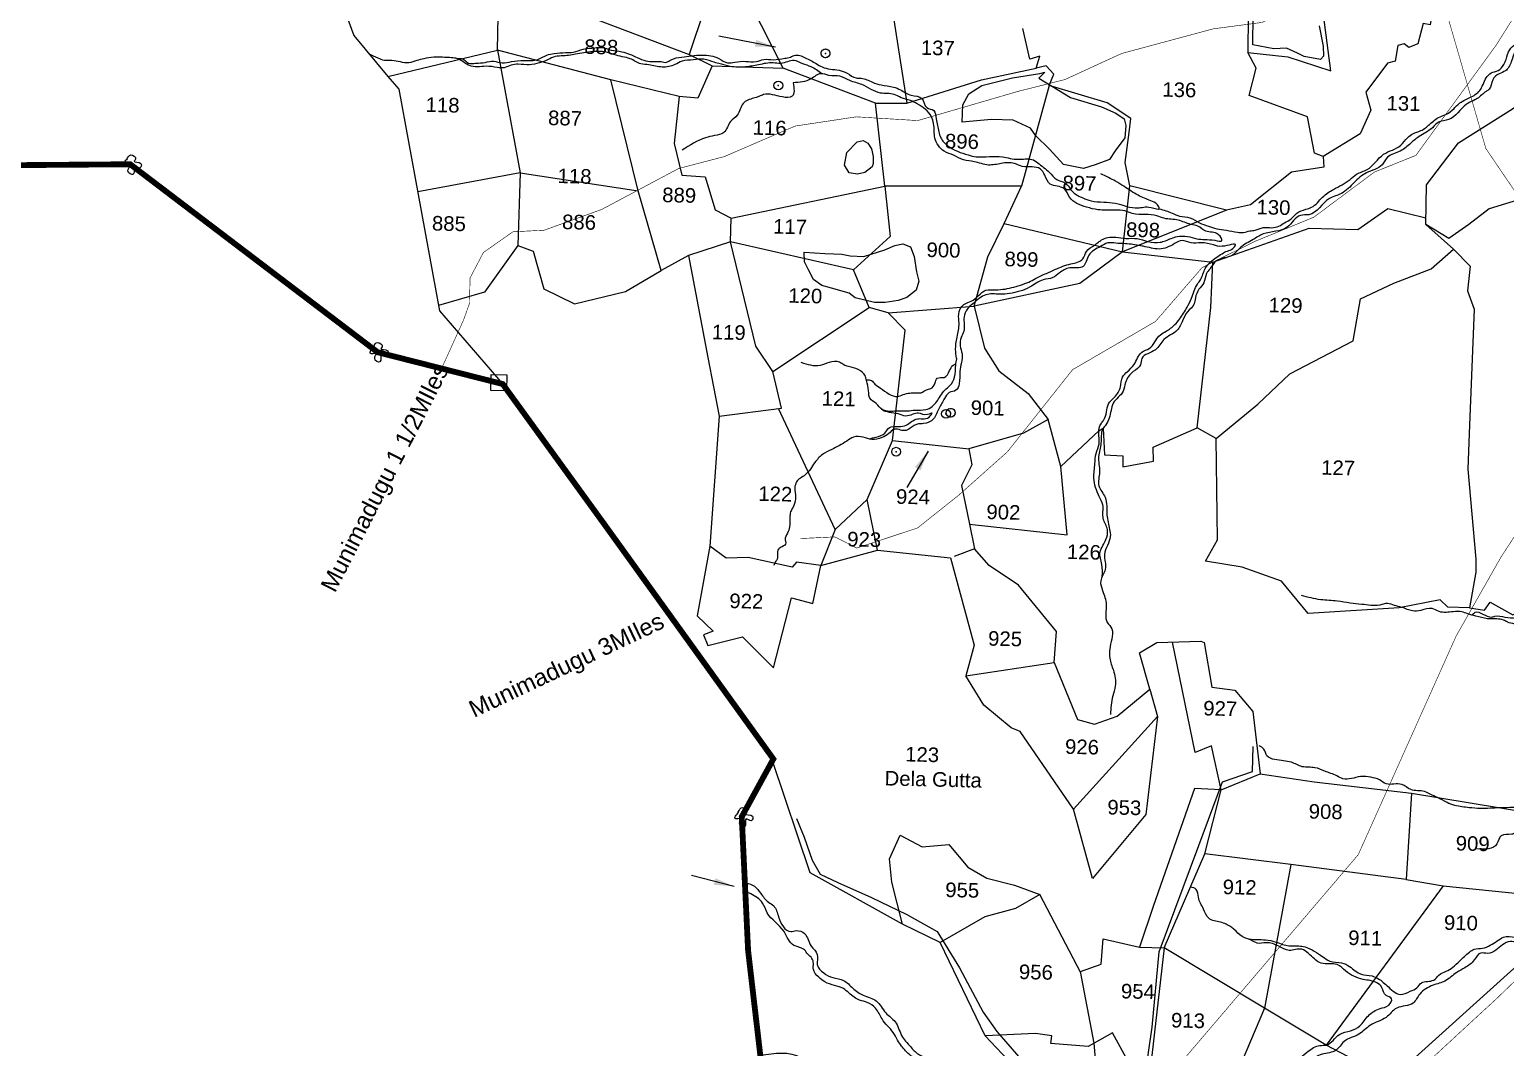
# Model space of a CAD drawing. Header units: feet. Extents: x 786471 to 797175, y 1568667 to 1582707.
# Drawn here: x 788536 to 791071, y 1570279 to 1572027 of the extents above; entities that cross this region are included whole.
import ezdxf
from ezdxf.enums import TextEntityAlignment as Align

# ---------------------------------------------------------------- set-up
doc = ezdxf.new("R2010")
doc.units = ezdxf.units.FT
doc.header["$LTSCALE"] = 15
doc.header["$MEASUREMENT"] = 0
doc.header["$PDMODE"] = 32
doc.header["$PDSIZE"] = 15
doc.linetypes.add('HIDDEN2', pattern=[0.1875, 0.125, -0.0625])
for name, color, linetype in [('HILL', 17, 'Continuous'), ('PLOT', 7, 'Continuous'), ('PLOT NO', 7, 'Continuous'), ('ROADS', 6, 'Continuous'), ('TANKS-STREAM', 4, 'Continuous'), ('text2', 7, 'Continuous'), ('VILLAGE STONES', 240, 'Continuous')]:
    doc.layers.add(name, color=color, linetype=linetype)
doc.layers.add('VILLAGE BOUNDRY', color=5, linetype='HIDDEN2', lineweight=100)
doc.styles.get("Standard").update_dxf_attribs({"font": 'arial.ttf'})
doc.linetypes.add('DOTS', pattern='A,1e-06,-3,["●",Standard,S=3,R=0,X=-1.25,Y=-1.25],-3', length=6.000001)
doc.dimstyles.get("Standard").update_dxf_attribs({"dimtxt": 0.18, "dimasz": 35, "dimexe": 0.18, "dimexo": 0.0625, "dimgap": 0.09, "dimtad": 0, "dimtih": 1, "dimtoh": 1, "dimdec": 4, "dimzin": 0, "dimdsep": 46, "dimtxsty": 'Standard', "dimcen": 0.09, "dimadec": 0, "dimazin": 0, "dimtfac": 1, "dimtdec": 4, "dimtofl": 0, "dimtmove": 0, "dimatfit": 3, "dimfxl": 1, "dimtolj": 1, "dimtzin": 0, "dimarcsym": 0})

msp = doc.modelspace()

# ---------------------------------------------------------------- linework, layer by layer
for p in [(789903, 1571986, 13), (789903, 1571986, 13), (789903, 1571986, 13), (789822, 1571930.7, 13.1), (790118, 1571369, 14), (790118, 1571369, 14), (790118, 1571369, 14), (790024.2, 1571302.1, 14.1)]:
    msp.add_point(p)
at = {"linetype": 'HIDDEN2'}
for p in [(789903, 1571986, 13), (790118, 1571369, 14)]:
    msp.add_point(p, dxfattribs=at)
at = {"layer": 'HILL', "lineweight": -2}
for points in [[(790751.1, 1572033.5), (790757.7, 1571998.3), (790758.5, 1571981), (790753, 1571975.7), (790725.4, 1571980.5), (790713.6, 1571986.2), (790695, 1571995.1), (790672.9, 1571993.7), (790637.1, 1572000.4), (790637.7, 1572052.3)], [(790139.2, 1571897.5), (790149.1, 1571916.7), (790171.8, 1571930.9), (790224.3, 1571943.8), (790271.2, 1571951.3), (790279.9, 1571953.7), (790269.7, 1571943.4), (790323.6, 1571910.2), (790376.8, 1571894.3), (790401.7, 1571883.1), (790416, 1571873.5), (790418.7, 1571862.2), (790416.9, 1571841.1), (790400.8, 1571818.7), (790390.8, 1571803.7), (790366.1, 1571794.4), (790346.4, 1571788.3), (790311.7, 1571795.4), (790287.8, 1571821.4), (790264.2, 1571844.2), (790254.9, 1571857.7), (790225.1, 1571871.3), (790188, 1571872.5), (790137.7, 1571867.9), (790139.2, 1571897.5)], [(789935.5, 1571793.8), (789939.6, 1571815.8), (789957.2, 1571833.9), (789967.5, 1571836.3), (789975.7, 1571831.7), (789982.1, 1571821.8), (789984.9, 1571809), (789985.1, 1571797.1), (789983.1, 1571790.9), (789970.6, 1571781.5), (789958.1, 1571778.7), (789943.6, 1571780.9), (789935.5, 1571793.8)], [(789866.3, 1571644.8), (789901.7, 1571642.4), (789917.6, 1571642), (789930.9, 1571641.3), (789945.6, 1571638.2), (789969, 1571637.3), (790004.7, 1571648.9), (790022.1, 1571656.2), (790035.8, 1571659), (790048.9, 1571653.7), (790055.1, 1571637.2), (790059.5, 1571611), (790063.1, 1571594.9), (790058.8, 1571579.4), (790042.9, 1571566.6), (790027.6, 1571561.5), (790005.3, 1571558.2), (789987, 1571558.2), (789954, 1571566.4), (789943.7, 1571574), (789913.1, 1571582.9), (789896.8, 1571587.7), (789882.3, 1571597.7), (789874.1, 1571614.3), (789867.2, 1571628.2), (789866.3, 1571644.8)], [(789853.3, 1570672.5), (789866.4, 1570640.5), (789880.2, 1570600.6), (789893.6, 1570577), (789924.3, 1570562.3), (789982, 1570536.8), (790042.6, 1570507.4), (790094.7, 1570478.3), (790133.1, 1570416.2), (790173.9, 1570339.9), (790197.2, 1570306.8), (790257.7, 1570237.1), (790284.7, 1570198.4), (790323.1, 1570129.8), (790447, 1570195.6), (790464.1, 1570314.2), (790476.3, 1570443.6), (790544.2, 1570625.8), (790585, 1570735.1), (790636.7, 1570752.9), (790637.7, 1570796.2)]]:
    msp.add_lwpolyline(points, dxfattribs=at)
at = {"layer": 'PLOT', "lineweight": -2}
for points in [[(788853.8, 1573573.1), (788937.8, 1573429.6), (788942.1, 1573240.8), (788939.2, 1573147.7), (788935.1, 1573099.3), (788810.9, 1572955.1), (788720.4, 1572881.8), (788574, 1572761.9), (788680.5, 1572433.4), (788762.1, 1572379.6), (789007.1, 1572329.3), (789006.6, 1572210.9), (789058, 1572112.1), (789092.9, 1572016.4), (789151.6, 1571946.2), (789170.1, 1571924.5), (789203.4, 1571743.9), (789239.8, 1571544.2), (789348.6, 1571418.3)], [(791058.2, 1572208), (791036.4, 1572168.9), (791024.2, 1572124.9), (790985.4, 1572124.1), (790939.2, 1572136.8), (790949.9, 1572088.9), (790941.6, 1572035.2), (790929.4, 1572037), (790920.3, 1572002.3), (790904.8, 1571995.9), (790896.7, 1572002.2), (790885.9, 1571999.7), (790881.3, 1571972.6), (790868, 1571969.2), (790831, 1571919.3), (790839.4, 1571888.7), (790821.3, 1571847.9), (790757.6, 1571809), (790742.7, 1571814.5), (790731.1, 1571877.2), (790630.7, 1571913.8), (790642.6, 1571960.5), (790628.5, 1571987.6)], [(789708.2, 1571964.7), (789683.8, 1571909), (789651.5, 1571912), (789534.1, 1571940.5), (789339.7, 1571991.3), (789341.8, 1572108), (789335.2, 1572159.9), (789316.4, 1572170.7)], [(789989.1, 1571900.4), (789830.4, 1571960.3), (789774.9, 1572069.8), (789764.3, 1572120)], [(789341.8, 1572108), (789668.8, 1571983.8)], [(790014.7, 1572080.8), (790042.7, 1571900.3), (790170.7, 1571940.8), (790265, 1571960.7), (790271.1, 1571981.1), (790254, 1571975.9), (790241.8, 1572028.8)], [(790629.2, 1572051.6), (790628.5, 1571987.6), (790697.2, 1571979.9), (790771.1, 1571955.8), (790753.5, 1572087.8)], [(789695, 1572062.5), (789668.8, 1571983.8), (789708.2, 1571964.7), (789830.4, 1571960.3)], [(789151.6, 1571946.2), (789339.7, 1571991.3), (789378.7, 1571780.6), (789581.4, 1571749.9), (789534.1, 1571940.5)], [(791210, 1572005), (791219.9, 1571934.3), (791304.6, 1571824.2), (791297.8, 1571638.5), (791190.9, 1571633.3), (791168.3, 1571738.1), (791098.9, 1571736.4), (791042.8, 1571718.8), (791008.1, 1571692.2), (790973.6, 1571667.9), (790934.2, 1571692.3), (790935.1, 1571760.2), (790990, 1571832.2), (791083.1, 1571891), (791110.5, 1571910.5), (791104.8, 1571972.9)], [(790757.6, 1571809), (790759.1, 1571790.7), (790703.5, 1571782.1), (790633.2, 1571726.2), (790591.6, 1571716.8), (790426, 1571758.6), (790417.5, 1571798.7), (790424.4, 1571850), (790427.6, 1571873.9), (790387, 1571901), (790287.3, 1571931), (790295.2, 1571950.5), (790282.1, 1571964.3), (790265, 1571960.7)], [(790287.3, 1571931), (790239.9, 1571757.9), (790004.7, 1571758.2), (789989.1, 1571900.4), (790042.7, 1571900.3)], [(789651.5, 1571912), (789643.1, 1571831.3), (789656.1, 1571776.6), (789696.2, 1571773.8), (789696.2, 1571773.8), (789713.5, 1571717.3), (789740.9, 1571703.3), (790004.7, 1571758.2), (790014.2, 1571671.4), (789951, 1571614.4), (789739.9, 1571662.3), (789740.9, 1571703.3)], [(789378.7, 1571780.6), (789202.7, 1571748.1)], [(789378.7, 1571780.7), (789374.8, 1571655.9), (789317.6, 1571576.2), (789238.2, 1571552.9)], [(789739.9, 1571662.3), (789667.9, 1571639), (789620.9, 1571613.4), (789581.4, 1571749.9)], [(790158.5, 1571552), (790181.6, 1571636.4), (790209.9, 1571693.7), (790239.9, 1571757.9)], [(790209.9, 1571693.7), (790413.4, 1571645.5), (790426, 1571758.6)], [(790591.6, 1571716.8), (790413.4, 1571645.5), (790340.1, 1571590.9), (790158.5, 1571552)], [(790573.8, 1571325), (790541.1, 1571342.8), (790564.7, 1571549.4), (790568.4, 1571627.6), (790733.6, 1571685.9), (790817.4, 1571683.5), (790868.8, 1571719.5), (790934.3, 1571703.6)], [(790934.2, 1571692.3), (790981.6, 1571650.1), (791010.2, 1571620.5), (791005.9, 1571578.4), (791017.1, 1571546.7), (791008.6, 1571333.6), (791006.2, 1571272.2), (791020.1, 1571117.8), (791020.2, 1571095.4), (791009.1, 1571034.1), (791035, 1571029.9), (791044.5, 1571043.7), (791083.8, 1571021.9), (791111.2, 1571035.9), (791182.4, 1571033.3), (791266.2, 1571082.1)], [(789667.9, 1571639), (789701.1, 1571463.7), (789720.2, 1571363), (789827.3, 1571377.1), (789812.6, 1571439.5), (789783.5, 1571483.1), (789739.9, 1571662.3)], [(789374.8, 1571655.9), (789401.2, 1571646.2), (789419.4, 1571581.8), (789471.7, 1571556), (789559.3, 1571577.1), (789620.9, 1571613.4)], [(790413.4, 1571645.5), (790568.4, 1571627.6)], [(791009.1, 1571034.1), (790972.1, 1571034.9), (790958.9, 1571047.8), (790888.3, 1571033.9), (790732.2, 1571024.5), (790686.2, 1571079.9), (790618.7, 1571103.6), (790555.6, 1571114), (790576.1, 1571150.6), (790573.8, 1571325), (790645.6, 1571383.9), (790700.4, 1571435.5), (790809.2, 1571492.4), (790822, 1571564.5), (790879.3, 1571591.6), (790943.4, 1571616.1), (790981.6, 1571650.1)], [(789812.6, 1571439.5), (789978.1, 1571549.8), (789951, 1571614.4)], [(790018.2, 1571321.3), (790030.5, 1571429.8), (790039.8, 1571510.7), (790010.6, 1571540.5), (789978.1, 1571549.8)], [(790010.6, 1571540.5), (790158.5, 1571552), (790176.2, 1571480), (790200.8, 1571440.9), (790251.3, 1571402.1), (790285.6, 1571357.2)], [(789720.2, 1571363), (789704.4, 1571140), (789682.8, 1571020.2), (789710.2, 1570994.2), (789693.6, 1570987.5), (789700.8, 1570969.2), (789760.6, 1570984.2), (789813.7, 1570930.8), (789844.7, 1571051.4), (789881.5, 1571041.2), (789895.2, 1571106.7), (789853, 1571112.7), (789845.7, 1571104.1), (789770.2, 1571120.2), (789732.2, 1571119.4), (789704.4, 1571140)], [(789919.4, 1571168.4), (789822.1, 1571376.4)], [(790150.1, 1571177.9), (790318.3, 1571159.4), (790307.4, 1571276.9), (790285.6, 1571357.2), (790243.2, 1571334.1), (790149.2, 1571307.1)], [(790307.4, 1571276.9), (790372.5, 1571338.2), (790380.2, 1571342.4), (790382.2, 1571296.9), (790414, 1571294.9), (790413.6, 1571276.1), (790466.2, 1571285.7), (790465.6, 1571310), (790541.1, 1571342.8)], [(789974.5, 1571219.8), (790018.2, 1571321.3), (790149.2, 1571307.1), (790154.6, 1571279.6), (790136.7, 1571244.3), (790150.1, 1571177.9), (790158.9, 1571135.2)], [(789992.6, 1571133), (789974.5, 1571219.8), (789919.4, 1571168.4), (789895.2, 1571106.7)], [(789895.2, 1571106.7), (789992.6, 1571133), (790117.7, 1571120.1), (790158.6, 1570969.7), (790144.2, 1570917.1), (790295.5, 1570940.4), (790300, 1570993.5), (790234.3, 1571073), (790184, 1571106.6), (790158.9, 1571135.2), (790123.9, 1571122.3)], [(790295.5, 1570940.4), (790335.9, 1570842.2), (790365, 1570834.3), (790403.7, 1570847.8), (790459.9, 1570894.3), (790442.3, 1570957), (790472.1, 1570974.5), (790547.7, 1570976.9), (790553.6, 1570974.5), (790566.8, 1570897.8), (790606.2, 1570892.7), (790637.2, 1570856.3), (790649.8, 1570748.9), (790742.2, 1570735.3), (790909.4, 1570715.7), (791163.3, 1570674)], [(790582.4, 1570721.8), (790566.2, 1570797), (790537.8, 1570785.5), (790499, 1570975.3)], [(790459.9, 1570894.3), (790473.2, 1570847.3), (790329.2, 1570688.2), (790237.2, 1570821.7), (790221.8, 1570827.9), (790175.2, 1570866.7), (790144.2, 1570917.1)], [(790473.2, 1570847.3), (790453.5, 1570679.2), (790361.4, 1570569.3), (790329.2, 1570688.2)], [(790035.1, 1570491), (789876.7, 1570578.9), (789812, 1570771.6)], [(790900.4, 1570567.8), (790702, 1570593.1), (790554.3, 1570611.9), (790582.4, 1570721.8), (790649.8, 1570748.9)], [(790582.4, 1570721.8), (790536.9, 1570723.9), (790466.2, 1570522.9), (790442.3, 1570451.3), (790484.8, 1570450.1), (790554.3, 1570611.9)], [(790909.4, 1570715.7), (790900.4, 1570567.8), (790963.9, 1570557), (791160.1, 1570536.9)], [(790341.7, 1570407.1), (790271, 1570541.9), (790229.4, 1570517.8), (790176.5, 1570503.5), (790099.9, 1570459.7), (790035.1, 1570491), (790017.2, 1570563.2), (790013.1, 1570603), (790031, 1570643.7), (790069, 1570623.6), (790114.8, 1570627.6), (790147.3, 1570588.8), (790180.2, 1570569.8), (790227.5, 1570557.7), (790271, 1570541.9)], [(790702, 1570593.1), (790656.9, 1570346.8), (790484.8, 1570450.1), (790455.3, 1570195.7), (790396.2, 1570304.5), (790364.5, 1570286.7), (790341.2, 1570409.9), (790376.5, 1570422.4), (790379.7, 1570465.9), (790442.3, 1570451.3)], [(790963.9, 1570557), (790763, 1570283.4), (790656.9, 1570346.8)], [(791220.6, 1570536.7), (790874.8, 1570224.9), (790763, 1570283.4)], [(790177.5, 1570299.3), (790099.9, 1570459.7)], [(790656.9, 1570346.8), (790559.4, 1570116), (790453.5, 1570197.1)], [(790665.6, 1570039.1), (790583.9, 1569961.8), (790412, 1569807.9), (790442.2, 1569892.2), (790448.4, 1570057.9), (790453.5, 1570197.1), (790393.8, 1570162), (790357.9, 1570228.5), (790356.5, 1570258.8), (790366.7, 1570259.7), (790364.5, 1570286.7), (790354.3, 1570281), (790289.8, 1570286.3), (790291.5, 1570299), (790263.6, 1570303.2), (790177.5, 1570299.3), (790225.8, 1570247.5), (790259.5, 1570211.5), (790315.1, 1570118.7), (790394.2, 1570161.4)]]:
    msp.add_lwpolyline(points, dxfattribs=at)
at = {"layer": 'ROADS', "linetype": 'DOTS', "lineweight": -3, "ltscale": 0.25, "const_width": 1}
for points in [[(790165.9, 1569870.5), (790317.5, 1570048.3), (790430, 1570155.3), (790610.9, 1570367.4), (790818.1, 1570610.3), (790986.2, 1570985.6), (791063.3, 1571121.3), (791182.3, 1571303.5), (791205.4, 1571334.8), (791339.9, 1571408.5), (791495.3, 1571458), (791664.6, 1571537.8), (791718.1, 1571614.3), (791922.1, 1571700), (792185.6, 1571947.4), (792251.3, 1572002.6), (792287.3, 1572016.1), (792316, 1572065.5), (792404.2, 1572088.3), (792495.8, 1572170.3), (792565.8, 1572217.4), (792662.5, 1572256.3)], [(790868.6, 1572175.5), (790814.8, 1572148.7), (790711.8, 1572070.1), (790653.3, 1572039.2), (790569.1, 1572028.1), (790411.8, 1571985.8), (790314.4, 1571941.1), (790232.6, 1571920.4), (790061.6, 1571870.6), (789955.9, 1571877), (789851, 1571861.2), (789729, 1571808.7), (789650.8, 1571788.3), (789518.9, 1571718.1), (789420, 1571682.4), (789366.1, 1571679.6), (789315.5, 1571644.1), (789292.6, 1571600.4), (789291.5, 1571556.4), (789281.3, 1571528), (789243.1, 1571443.7)], [(789859.4, 1571153), (789919.1, 1571155.8), (789956.7, 1571136.7), (790061.2, 1571171.2), (790131.8, 1571227.4), (790215.5, 1571301.9), (790327.4, 1571442.9), (790469.8, 1571525.7), (790549.9, 1571618.2), (790640.3, 1571663.1), (790741.7, 1571704.7), (790845.6, 1571782.1), (790917.1, 1571810.9), (791054.8, 1571999.9), (791165.1, 1572174.8)], [(791098.5, 1571732.4), (791037.2, 1571822.6), (791005.5, 1571932.2), (790994.8, 1571969.5), (790945.8, 1572138.7)], [(789931.2, 1569779.6), (790061.6, 1569829.9), (790200.3, 1569883.9), (790238.9, 1569893.6), (790368.1, 1569984.3), (790587.3, 1570073.1), (790754.8, 1570139.9), (790863, 1570185.4), (791057.5, 1570364.8), (791315.9, 1570614.7), (791503.2, 1570842.8), (791684.3, 1571072.7), (791789.5, 1571117.7), (791851.1, 1571148.3), (792005.8, 1571298.5), (792133.2, 1571411.3)]]:
    msp.add_lwpolyline(points, dxfattribs=at)
at = {"layer": 'TANKS-STREAM', "lineweight": -2}
for points in [[(790476.1, 1571719.2), (790498.4, 1571711.8), (790511.3, 1571706.6), (790529, 1571703.6), (790545.3, 1571695.3), (790560.6, 1571689.4), (790574.9, 1571685), (790591.5, 1571682.2), (790610.7, 1571679), (790621, 1571678.5), (790631.8, 1571681.2), (790641, 1571682.5), (790654.5, 1571686.8), (790669.3, 1571686.7), (790681.7, 1571689.3), (790691.6, 1571695.2), (790702.1, 1571701.4), (790712.4, 1571711.4), (790728.3, 1571718.3), (790737.8, 1571721.7), (790756.9, 1571739.1), (790775.6, 1571752.5), (790803.9, 1571769.5), (790814.9, 1571778.5), (790833.3, 1571786.5), (790861.6, 1571812.7), (790891, 1571828.1), (790902.5, 1571841.2), (790912, 1571848.1), (790925.6, 1571853.3), (790940.7, 1571864.1), (790958.5, 1571877.2), (790969.4, 1571881.6), (790982.5, 1571891.4), (790996.5, 1571903.5), (791009.8, 1571910.1), (791026.7, 1571922.2), (791037.7, 1571943.8), (791046.4, 1571952.5), (791058.1, 1571956.4), (791067.9, 1571966.8), (791071.9, 1571975.7), (791078.2, 1571992.3), (791088.4, 1572002.6), (791103, 1572018.9), (791109.8, 1572029), (791119.4, 1572042.7), (791134, 1572054), (791138.7, 1572065), (791149, 1572073.5), (791159.1, 1572082.2), (791167.3, 1572094.8), (791176.9, 1572106.9), (791185.7, 1572118.9), (791195.8, 1572123.2), (791204.7, 1572129.6), (791211, 1572140.5), (791217.9, 1572145.5), (791230.7, 1572155.2), (791247.2, 1572171.8), (791255.4, 1572181.5), (791267.3, 1572187.9), (791280.3, 1572191.9), (791295.7, 1572194.5), (791318.2, 1572199.2), (791334.2, 1572202.5), (791348.7, 1572205.8), (791381.1, 1572216.9), (791408.4, 1572228.3), (791422.5, 1572236.5), (791437, 1572246.2), (791450.8, 1572252.6), (791464.6, 1572254.5), (791471.9, 1572258.7), (791488, 1572262.2), (791502.4, 1572265.1), (791510.5, 1572268.5), (791517.9, 1572278.4), (791530.5, 1572298.9), (791543.6, 1572319.8), (791556.7, 1572328.3), (791566.6, 1572332.8), (791582, 1572333.8), (791602, 1572332.1), (791614.6, 1572331.4), (791631.2, 1572330.7), (791642.5, 1572332.8), (791656.4, 1572341.8), (791680.1, 1572351.4), (791686.9, 1572360.1), (791702.6, 1572366), (791720.6, 1572373.1), (791741.6, 1572375.4), (791754.8, 1572379.2), (791767.3, 1572383.8), (791787.3, 1572381), (791833.2, 1572377), (791854.7, 1572378.6), (791868.1, 1572377.2), (791885.7, 1572377.4), (791898.3, 1572384.1), (791914.6, 1572385.1), (791923.2, 1572387.7), (791928.5, 1572393), (791931.7, 1572405.6), (791934.5, 1572426.1), (791937.2, 1572442.6), (791940, 1572461.3), (791948.5, 1572483), (791947.7, 1572495.4), (791953.5, 1572510.5), (791955.7, 1572516), (791960.1, 1572536.8), (791961.4, 1572556.9), (791959.5, 1572564.7), (791963.1, 1572576.9), (791967.1, 1572600.1), (791981.3, 1572624.6), (791989.7, 1572641.4), (791998.1, 1572656.5), (792004.9, 1572660.7), (792010.5, 1572668.8), (792017.3, 1572682.3), (792024.9, 1572698.3), (792041.7, 1572720.4), (792046.4, 1572733.4), (792051.5, 1572742), (792069.5, 1572747), (792082.1, 1572755.7), (792092, 1572762.4), (792106.6, 1572767.2), (792115.7, 1572770.4), (792141.4, 1572784.9), (792153.5, 1572793.5), (792162.1, 1572804.7), (792167.9, 1572812.8), (792177.1, 1572820.2), (792178.7, 1572839.6), (792186.4, 1572851.5), (792191.3, 1572868), (792188.4, 1572880.5), (792181.6, 1572892.8), (792175.8, 1572900.9), (792179, 1572932.9), (792185.8, 1572945.9), (792185, 1572965.5), (792190.1, 1572981), (792197.2, 1573001.4), (792202.8, 1573027.6), (792204.6, 1573050), (792201.1, 1573064.9), (792199.7, 1573058.8), (792193.4, 1573042.5), (792189, 1573032.9), (792182.9, 1573019.6), (792179, 1573007.6), (792172.6, 1572998), (792162.3, 1572992.5), (792150.9, 1572982.3), (792135.9, 1572977.1), (792113.6, 1572967.6)], [(791559.8, 1572187.5), (791548.7, 1572192), (791538.1, 1572198.8), (791516.8, 1572227.3), (791511.9, 1572236.6), (791508.9, 1572259.8), (791493, 1572254.8), (791479.8, 1572252.4), (791472.1, 1572246.9), (791453.1, 1572243.3), (791441.6, 1572239.8), (791423.4, 1572227.9), (791409, 1572224.9), (791392.3, 1572211.6), (791372, 1572207.4), (791355.3, 1572200.3), (791339.1, 1572194.7), (791323.9, 1572191.3), (791310.2, 1572190.2), (791296.2, 1572189.4), (791283, 1572179.3), (791269.7, 1572179.2), (791256.2, 1572171.5), (791245, 1572156.5), (791229.6, 1572146), (791217.3, 1572136.9), (791210.1, 1572121.8), (791188.6, 1572110.5), (791178.8, 1572097.4), (791167.2, 1572084.2), (791152, 1572071.6), (791141.6, 1572055.4), (791135.6, 1572045), (791117.6, 1572028.5), (791112.6, 1572014.3), (791099.8, 1572001.5), (791089.9, 1571993.1), (791080.9, 1571971.3), (791070.7, 1571956), (791060, 1571951), (791049.1, 1571940.4), (791042.7, 1571924.4), (791037.7, 1571920.8), (791022.5, 1571908.5), (791004.1, 1571898.7), (790973.2, 1571872.2), (790956.3, 1571868), (790945.4, 1571858.3), (790922.4, 1571843.1), (790907.9, 1571831.5), (790890.2, 1571818.3), (790868.5, 1571807.8), (790858.9, 1571794.8), (790832.1, 1571780.9), (790811, 1571764.3), (790789.2, 1571745.5), (790768.4, 1571736.6), (790733.1, 1571709), (790718.9, 1571707.7), (790696.1, 1571687.6), (790654.9, 1571675.9), (790637.6, 1571666.3), (790615.7, 1571652.4), (790602, 1571639.5), (790574.2, 1571629.6), (790562.9, 1571615.5), (790557.7, 1571608.2), (790552.6, 1571591.9), (790544.4, 1571581), (790538.4, 1571566), (790536.3, 1571555.9), (790524.8, 1571542.2), (790516.3, 1571527), (790507.1, 1571510.7), (790484.2, 1571494.7), (790469.6, 1571476.9), (790446.5, 1571462.2), (790443.9, 1571451.2), (790431.6, 1571439.5), (790418.4, 1571420.9), (790414.3, 1571406), (790397.1, 1571385.2), (790393.5, 1571372.9), (790384.5, 1571348.1), (790379.4, 1571341.1), (790376.1, 1571316.8), (790372.1, 1571294), (790373.6, 1571267.4), (790372.7, 1571243.4), (790383.3, 1571223.8), (790386.4, 1571193.4), (790391.1, 1571168.7), (790392.2, 1571156.6), (790382.3, 1571125.7), (790383.6, 1571100), (790375.7, 1571080.1), (790378.9, 1571063.5), (790385.2, 1571039.6), (790387, 1571009), (790395, 1570997.9), (790394.6, 1570980.3), (790391.3, 1570947.5), (790397.4, 1570926.9), (790400.6, 1570899.4), (790396.4, 1570882.9), (790392.3, 1570850.7)], [(789270.8, 1571976.8), (789279.3, 1571976.8), (789289.7, 1571969.4), (789302.2, 1571968.9), (789318.4, 1571970.5), (789333.2, 1571972.6), (789347.8, 1571969.6), (789363.5, 1571971.9), (789385.2, 1571973.6), (789410, 1571975.9), (789424.4, 1571982.9), (789437, 1571985.8), (789456.7, 1571987.3), (789469.7, 1571988.1), (789487, 1571993.3), (789507, 1571995.5), (789518.8, 1571996.1), (789535, 1571991.7), (789553, 1571988.8), (789579.8, 1571978.8), (789594.6, 1571973.3), (789608.2, 1571972.1), (789620.9, 1571971.8), (789629.8, 1571970.6), (789637.8, 1571974.9), (789656, 1571979.4), (789672.7, 1571981.9), (789691.6, 1571983), (789720, 1571977.2), (789735, 1571969.9), (789747.1, 1571971), (789766.2, 1571972.2), (789783.8, 1571971.8), (789797.4, 1571975.7), (789813.1, 1571975), (789833.1, 1571977.6), (789842.7, 1571979.6), (789849.5, 1571982.6), (789868.2, 1571978.5), (789886.8, 1571968.5), (789897.3, 1571962.6), (789926.3, 1571956.9), (789940.5, 1571951.8), (789955.5, 1571943.8), (789964.3, 1571943.3), (789983.6, 1571936.6), (789998.7, 1571931.7), (790019.6, 1571928.2), (790031.9, 1571923.3), (790050.2, 1571914.2), (790068.7, 1571908.5), (790076.9, 1571892.8), (790088.9, 1571888), (790093.3, 1571873.5), (790095.6, 1571862.3), (790101, 1571841.1), (790112.9, 1571827.5), (790148, 1571811.5), (790162, 1571808.4), (790184.8, 1571808.9), (790206.8, 1571808.2), (790234.2, 1571804.1), (790257.3, 1571803.9), (790277.4, 1571790.2), (790287.7, 1571781.7), (790300.2, 1571769.3), (790313.9, 1571763.6), (790328.2, 1571747.8), (790345.2, 1571737.9), (790359.1, 1571733), (790380.8, 1571730.6), (790400.6, 1571728.7), (790439.2, 1571720.5), (790462.1, 1571721.6), (790476.2, 1571719.6), (790473, 1571726.1), (790461.9, 1571732.7), (790439.8, 1571742.5), (790415.3, 1571757.7), (790401.4, 1571766.3), (790376.1, 1571779.1)], [(789896.6, 1571951.1), (789878.4, 1571962.8), (789864.1, 1571968.3), (789849, 1571973.7), (789826.1, 1571968.8), (789813.2, 1571969.6), (789788.1, 1571966.4), (789765.4, 1571962.7), (789739.1, 1571963.6), (789722.4, 1571968), (789712, 1571970.7), (789694.3, 1571976), (789676.3, 1571974.7), (789656.7, 1571972.5), (789644.5, 1571966.7), (789622.7, 1571962.4), (789599.8, 1571966.3), (789586, 1571967.9), (789567.7, 1571976.8), (789554.1, 1571980.1), (789539.7, 1571984.2), (789524.6, 1571988.4), (789507.2, 1571989), (789476.9, 1571985.1), (789452.6, 1571981.6), (789438.7, 1571980.6), (789426.7, 1571975.3), (789411.6, 1571969.7), (789394.6, 1571966.3), (789375.4, 1571967.4), (789363.1, 1571965.7), (789351.3, 1571961.3), (789339.3, 1571961.8), (789320.3, 1571963.8), (789304.7, 1571962.9), (789291.4, 1571964.9), (789273.9, 1571975.6), (789265.8, 1571978), (789254.6, 1571978.8), (789230.1, 1571979.3), (789213.3, 1571976.8), (789200.9, 1571973.6), (789187.2, 1571969.9), (789158.4, 1571973.7), (789145.9, 1571974), (789134.6, 1571977.6), (789119.4, 1571984.7)], [(790128.5, 1571461.3), (790127.1, 1571469.3), (790127, 1571487.2), (790131.3, 1571510.7), (790132.4, 1571523.1), (790131.9, 1571538.1), (790140.4, 1571554.8), (790150.1, 1571559.2), (790162.5, 1571566.7), (790174.8, 1571577.9), (790190.7, 1571580.1), (790207.7, 1571580.9), (790237.9, 1571588.2), (790252.2, 1571593.4), (790263.6, 1571599.2), (790272.7, 1571604.1), (790282.6, 1571608.2), (790300.1, 1571616.2), (790310.9, 1571620.5), (790324.3, 1571624.5), (790345.3, 1571633.5), (790351.3, 1571645.8), (790365.2, 1571656.9), (790371.7, 1571661.7), (790377.3, 1571665.6), (790387.9, 1571670), (790401.7, 1571670.3), (790419, 1571668.4), (790438.4, 1571668), (790457.1, 1571663), (790477.9, 1571661.6), (790487.2, 1571664.4), (790506.9, 1571671.4), (790524.5, 1571671.6), (790541, 1571667.7), (790571.6, 1571665), (790584, 1571664.7), (790578.1, 1571674.7), (790556.2, 1571680.7), (790542.7, 1571689.5), (790530.6, 1571692.4), (790508.8, 1571699.6), (790484.8, 1571702.8), (790472.2, 1571707.2), (790452.2, 1571709.3), (790430, 1571711.2), (790417.2, 1571715.6), (790400.6, 1571716.8), (790370.9, 1571717.5), (790351.4, 1571722), (790322.1, 1571739.2), (790312.9, 1571753.8), (790289, 1571761.6), (790279.5, 1571776.6), (790271.9, 1571787.7), (790257.8, 1571791), (790241.1, 1571791.9), (790227.5, 1571796.9), (790205, 1571797), (790182.9, 1571794.3), (790158.6, 1571800), (790139.9, 1571803), (790123.1, 1571811.1), (790107.1, 1571817.8), (790091, 1571840.6), (790088.8, 1571865.3), (790085, 1571877.3), (790060.7, 1571899.3), (790049.1, 1571904.9), (790033, 1571909.9), (790020.8, 1571915.5), (789997.4, 1571917.9), (789981.7, 1571924.1), (789965.6, 1571932.4), (789944.8, 1571939.2), (789927.8, 1571946.7), (789909, 1571948), (789895.1, 1571951.1), (789878.3, 1571942.2), (789847.3, 1571935.5)], [(789847.3, 1571935.5), (789845.7, 1571912.3), (789829, 1571911.1), (789796.6, 1571915.1), (789788.8, 1571912), (789779.6, 1571909), (789761.5, 1571900.1), (789751.6, 1571879.6), (789740, 1571868.9), (789728.6, 1571850.1), (789712.6, 1571844.8), (789697.1, 1571841.1), (789656.8, 1571819.8)], [(790378.4, 1571088), (790377.6, 1571108.5), (790374.7, 1571129.7), (790379.6, 1571141.2), (790384.7, 1571151.1), (790387.3, 1571168.3), (790380.2, 1571186.9), (790379.3, 1571210.7), (790373.1, 1571225.4), (790364.1, 1571256.5), (790365.9, 1571281.7), (790367.8, 1571299.1), (790373, 1571315.7), (790372.3, 1571334.5), (790376.3, 1571350.1), (790380.4, 1571355.9), (790385.8, 1571370.6), (790389, 1571384), (790399.4, 1571395.7), (790409.6, 1571413.4), (790413.4, 1571430.3), (790421.3, 1571439.4), (790433, 1571451.8), (790446.2, 1571472.9), (790459.1, 1571479.5), (790478.2, 1571503), (790487.9, 1571508.9), (790503, 1571520.2), (790518.1, 1571539.9), (790524.1, 1571550.1), (790531.4, 1571565.5), (790542, 1571589.9), (790547, 1571597.4), (790555.4, 1571616.7), (790564.5, 1571628), (790574.2, 1571635.6), (790584.1, 1571642), (790593.2, 1571646.5), (790602.9, 1571651.1), (790607.2, 1571656.5), (790584.4, 1571654.7), (790569.6, 1571657.2), (790548, 1571660.8), (790530.8, 1571660.7), (790515.5, 1571664.5), (790502.7, 1571659.3), (790476, 1571650.1), (790462.8, 1571651.8), (790448.8, 1571654.8), (790440.7, 1571656.4), (790414.9, 1571659.3), (790401.5, 1571660.1), (790387.8, 1571660.5), (790375.4, 1571654.5), (790355.5, 1571639.5), (790345.5, 1571620.2), (790322.6, 1571617.7), (790304.9, 1571608.9), (790293.5, 1571601), (790277, 1571597.1), (790253.7, 1571584.5), (790219, 1571573.7), (790202.5, 1571572.5), (790178.3, 1571571.4), (790167.8, 1571565.6), (790156.2, 1571556.1), (790146.7, 1571547.3), (790141.1, 1571533.4), (790140.5, 1571508.9), (790136, 1571498.2), (790134.4, 1571483.7), (790137.5, 1571470.3), (790133.8, 1571439.7), (790132.8, 1571418.7), (790127, 1571407.5), (790115.5, 1571403.5), (790107.6, 1571393.7), (790098.2, 1571377), (790088.4, 1571358.4), (790071.5, 1571350.3), (790063, 1571349.9), (790048.5, 1571342.3), (790039.2, 1571338.3), (790020.3, 1571340.5), (790012, 1571333.2), (789999.9, 1571326.2), (789982.8, 1571323.1), (789967.7, 1571327), (789951.4, 1571327.2), (789939.5, 1571320.3), (789913.9, 1571305.9), (789897.7, 1571297.1), (789884.6, 1571283.3), (789868.1, 1571262.2), (789853.2, 1571250.2), (789850.1, 1571240)], [(789977.9, 1571324), (789990.2, 1571327.3), (790005.1, 1571334), (790012.2, 1571343), (790028.8, 1571345.4), (790041.4, 1571347.7), (790060.8, 1571358.5), (790069.8, 1571358.7), (790080.9, 1571361.6), (790086, 1571368.2), (790078.4, 1571365.8), (790062.8, 1571368.2), (790041.2, 1571363.2), (790027.6, 1571366.9), (790000.1, 1571374.3), (789990.2, 1571384.8), (789979.3, 1571393.8), (789977, 1571406.4), (789973.5, 1571424.3), (789971, 1571432.8), (789942.7, 1571448.4), (789934.4, 1571451.1), (789927.2, 1571455.7), (789909.3, 1571455.4), (789894, 1571450.1), (789861.4, 1571455.1)], [(789998.9, 1571375.3), (790013.5, 1571371.7), (790024, 1571372.3), (790044.5, 1571372.2), (790056.4, 1571373.5), (790075.3, 1571374.4), (790086.4, 1571379.9), (790100.4, 1571397.8), (790108.5, 1571408.2), (790116.5, 1571415.5), (790124.7, 1571430.3), (790126.7, 1571451.2), (790128.5, 1571461.3)], [(789973.3, 1571425.5), (789981.9, 1571424.2), (789987.9, 1571418.1), (789997.4, 1571411.2), (790012.2, 1571401.1), (790026.8, 1571396.9), (790036.3, 1571400.2), (790047.8, 1571402.8), (790057.7, 1571403.3), (790067.6, 1571403.4), (790076.4, 1571408.4), (790083.8, 1571410.6), (790091.1, 1571419.2), (790095.1, 1571428.3), (790106.7, 1571429.7), (790116.3, 1571441.3), (790122.1, 1571450.6), (790127, 1571453.2)], [(791013.3, 1571021.6), (791018.9, 1571026.5), (791046.9, 1571018.1), (791052.8, 1571019.6), (791070, 1571018.2), (791089.4, 1571016.3), (791102.2, 1571016.9), (791111.8, 1571021.3), (791143.1, 1571021.9), (791163.9, 1571024.3), (791176.6, 1571026.1), (791186.4, 1571029.1), (791198.8, 1571029.7), (791209, 1571033.6), (791216.8, 1571037.7), (791228.2, 1571045.4), (791233, 1571046), (791240.1, 1571046.2), (791249.5, 1571049.2), (791260.4, 1571051.6), (791289.3, 1571056.9), (791309.2, 1571054.5), (791330, 1571057.4), (791349.4, 1571061.1), (791361.4, 1571066), (791378.5, 1571069.5), (791390.7, 1571080), (791401.6, 1571090.2), (791413.6, 1571098.4), (791433.2, 1571102.1), (791446.2, 1571106.2), (791465.9, 1571110.2), (791485.8, 1571107.8), (791497, 1571106.1), (791513.1, 1571101.7), (791536.5, 1571095.4), (791562.2, 1571087.2), (791574.6, 1571075.1), (791588.6, 1571072.6), (791598.1, 1571072.4), (791609.2, 1571068.7), (791615.9, 1571063.5), (791629, 1571061), (791645.7, 1571060.4), (791666.7, 1571056.1), (791686.2, 1571049.9), (791691.7, 1571049), (791700.8, 1571045.2), (791709.2, 1571043.8), (791736.1, 1571046), (791750.5, 1571048.7), (791762.9, 1571047.3), (791782.2, 1571054.9), (791800.1, 1571051.6), (791818, 1571054.4), (791827.3, 1571058.7), (791853.7, 1571063.3), (791876.7, 1571069.5), (791892.4, 1571073.6), (791911.8, 1571083.2), (791928.9, 1571085), (791951.5, 1571086.8), (791967.9, 1571087.4), (791986.6, 1571095.1), (791997.7, 1571105.4), (792010.5, 1571116.9), (792021.4, 1571120.1), (792029.4, 1571132), (792041.6, 1571136.5), (792054.7, 1571135.2), (792082.1, 1571142.4), (792097.4, 1571147.9), (792114.5, 1571161.6), (792125.7, 1571175.6), (792136.3, 1571187.7), (792142.3, 1571192.8), (792151, 1571194.3), (792166.4, 1571197.6), (792182.3, 1571203.1), (792187, 1571208.6), (792192.3, 1571226), (792198.5, 1571232.5), (792202.7, 1571238.9), (792210, 1571258.2), (792218, 1571271.4), (792226.1, 1571295.6), (792238.6, 1571311.4), (792250.3, 1571319.6), (792259.1, 1571331.5), (792268.4, 1571344.1), (792280.7, 1571351.5), (792291.6, 1571357.9), (792299.4, 1571371.4), (792314, 1571383), (792330.2, 1571395.3), (792322, 1571404.3), (792305.7, 1571404.3), (792283.6, 1571403.9), (792270.3, 1571404.8), (792258.7, 1571407.5), (792244.9, 1571410.7), (792237.8, 1571412.7), (792228.9, 1571413.3), (792211.1, 1571410.2), (792196.2, 1571409.4), (792181.2, 1571413.2), (792169.2, 1571412.6), (792155.8, 1571406.6), (792139.3, 1571397.4), (792120.6, 1571395.1), (792103, 1571385.5), (792059.3, 1571389.6), (792045.1, 1571398.6), (792027.6, 1571399), (792016.7, 1571398.9), (792001.4, 1571387.6), (791991.9, 1571385.4), (791979.3, 1571380.9), (791968.8, 1571374.5), (791953.2, 1571368.7), (791946.6, 1571365.5), (791934.8, 1571359.7), (791926.9, 1571355.7), (791920.4, 1571352.2), (791905.4, 1571348.5), (791883.5, 1571330.4), (791871.9, 1571316.2), (791856, 1571315), (791830.8, 1571310.9), (791804, 1571316.5), (791791.6, 1571320.2), (791774.6, 1571323.5), (791751.6, 1571331.1), (791727.8, 1571340.3), (791719.3, 1571346.7), (791695.9, 1571350.7), (791661.7, 1571358.4), (791645.1, 1571361.9), (791630.4, 1571369.3), (791608.7, 1571370.9), (791592.1, 1571374.4), (791573.5, 1571373), (791544.5, 1571373.7)], [(789850.1, 1571240), (789848.7, 1571209.8), (789843.2, 1571198.7), (789841.8, 1571189.2), (789841.4, 1571173.1), (789837.5, 1571162.3), (789833.9, 1571150.6), (789835, 1571145.4), (789828.9, 1571139), (789822.1, 1571134.7), (789819, 1571115.5), (789816.8, 1571112.4), (789814.4, 1571106.8)], [(791367.4, 1570804.2), (791378.9, 1570809.4), (791390.5, 1570815.2), (791397.3, 1570820.7), (791412.3, 1570833.5), (791422.8, 1570843.8), (791429.9, 1570855.5), (791437.2, 1570873.1), (791444.7, 1570885.1), (791449.3, 1570903.2), (791454.2, 1570916.4), (791461.9, 1570922.6), (791478.7, 1570937.5), (791493.2, 1570946.1), (791504.9, 1570957), (791512.2, 1570966.4), (791524.3, 1570977.2), (791532.4, 1570987.8), (791540, 1570999.6), (791550.3, 1571007.2), (791559.1, 1571015), (791570.2, 1571029.4), (791578.7, 1571036.6), (791595.3, 1571040.6), (791608, 1571045.2), (791612.2, 1571050.8), (791605.2, 1571060.4), (791592.9, 1571062.9), (791580.7, 1571062.9), (791569.6, 1571069.4), (791554.1, 1571076.9), (791547.7, 1571081.4), (791529, 1571082.4), (791514.9, 1571090.1), (791498.4, 1571095.3), (791486, 1571096.6), (791470.7, 1571098.4), (791461.8, 1571100.8), (791446.5, 1571094), (791424.2, 1571091.8), (791412.1, 1571084.2), (791397.6, 1571077.1), (791389.4, 1571069.3), (791377.6, 1571059.8), (791365.9, 1571059), (791355.1, 1571057.3), (791343.7, 1571050.1), (791330.5, 1571045.8), (791313.6, 1571047.8), (791301, 1571050.1), (791290.1, 1571051.2), (791279.3, 1571045), (791255.5, 1571041.1), (791240.8, 1571037.7), (791225.3, 1571035.1), (791210.7, 1571025.9), (791198.4, 1571023.5), (791183.4, 1571020), (791175.4, 1571016.1), (791162.5, 1571016), (791154.3, 1571017.3), (791139, 1571017.1), (791122.8, 1571015.2), (791114.7, 1571015.5), (791102.5, 1571010.1), (791102.7, 1571007.9), (791087.1, 1571006.2), (791074.6, 1571009.6), (791067.5, 1571013.1), (791055.9, 1571014.9), (791039.8, 1571015.3), (791020.1, 1571019.8), (791006.1, 1571023.7), (790995.8, 1571027.2), (790981.2, 1571027.3), (790957.1, 1571027.7), (790944.8, 1571032.8), (790925.7, 1571029.6), (790911.1, 1571028.7), (790892.8, 1571034.8), (790880.2, 1571038.2), (790868.4, 1571041.4), (790854.9, 1571038.8), (790824.1, 1571040), (790804.2, 1571042.2), (790782.2, 1571045.6), (790753.6, 1571047.9), (790720.7, 1571055.3)], [(791149, 1570685.7), (791130.9, 1570689.4), (791106.5, 1570691.7), (791083.7, 1570691.1), (791061.4, 1570690.7), (791027.4, 1570689.5), (791008.7, 1570690.9), (790984, 1570694.7), (790970.6, 1570699.8), (790953.9, 1570708.4), (790941.8, 1570713.9), (790932, 1570718.5), (790908.3, 1570722), (790892.8, 1570730.8), (790866.1, 1570731.9), (790854.4, 1570738.5), (790839.7, 1570743.2), (790821.8, 1570744.2), (790791.8, 1570740.5), (790781.3, 1570745.4), (790760.4, 1570753.6), (790743.5, 1570759.6), (790722, 1570761.3), (790703.5, 1570768.8), (790689.7, 1570771.3), (790674.5, 1570773.6), (790661.3, 1570779.8), (790656, 1570791.3), (790647.9, 1570797.1)], [(790630, 1570465.1), (790647.3, 1570464.6), (790662.8, 1570463.5), (790682.7, 1570458.2), (790693.6, 1570454.7), (790716, 1570453.5), (790726.7, 1570451.9), (790742.5, 1570444.5), (790757, 1570435), (790769.3, 1570427.4), (790789.5, 1570424.5), (790803.3, 1570418.1), (790823.2, 1570405.1), (790841.7, 1570402), (790861, 1570391), (790869.8, 1570383.1), (790880.8, 1570374), (790890.1, 1570370.3), (790907.4, 1570375.8), (790918.7, 1570381.7), (790926.6, 1570390), (790947.6, 1570395), (790956.5, 1570403.4), (790969.2, 1570410.1), (790980.4, 1570417), (790992.3, 1570427.9), (791009, 1570442.8), (791017.3, 1570447.9), (791031.6, 1570449.5), (791044.7, 1570454.7), (791056.9, 1570462.1), (791067.6, 1570468.4), (791087.4, 1570468.8), (791104.7, 1570466.4), (791124.6, 1570463.7), (791140.1, 1570464.1), (791147.5, 1570459.4), (791157.1, 1570455.7), (791174.4, 1570454.4), (791187, 1570459.1), (791196, 1570466.6), (791214.8, 1570473.2), (791224.1, 1570471), (791234.1, 1570470.8), (791252, 1570475.4), (791270.6, 1570468.2), (791285.1, 1570457.6), (791297.5, 1570455.9), (791323.4, 1570450.2), (791324.4, 1570446.1), (791340.1, 1570439.3), (791353.6, 1570440.1), (791370.8, 1570437.8), (791383, 1570434.3), (791391.6, 1570437.8), (791402.6, 1570449), (791412.9, 1570460), (791426.2, 1570466.6), (791445.3, 1570479.2), (791462.6, 1570494.4), (791467, 1570501.3), (791471.1, 1570508.4), (791477.6, 1570516.6), (791488.5, 1570521.4), (791504.5, 1570524.5), (791521.5, 1570524.8), (791540.7, 1570523.1), (791548.9, 1570527.2), (791530.3, 1570534.4), (791517.3, 1570539.3), (791507.3, 1570555.1), (791503.3, 1570576.4), (791491.5, 1570592.7), (791484, 1570605.1), (791463.2, 1570615.4), (791448.6, 1570631.9), (791441.8, 1570649.1), (791429.5, 1570654.8), (791411.7, 1570659), (791392.7, 1570662.9), (791370.2, 1570672.9), (791356.4, 1570680.1), (791326.6, 1570681.6), (791310.9, 1570678.5), (791295.2, 1570680.1), (791277, 1570687.1), (791264.6, 1570689.6), (791255.5, 1570690), (791242.7, 1570687.6), (791219.8, 1570690.2), (791208.9, 1570687.7), (791196.2, 1570682.7), (791182.1, 1570683.9), (791157.1, 1570685.9), (791149.3, 1570685.8), (791142.2, 1570677.5), (791124, 1570670.5), (791104.4, 1570663.7), (791087.5, 1570647.8), (791081.6, 1570645.2), (791063.5, 1570642.7), (791056.2, 1570628.8), (791021.5, 1570620.2)], [(789791.1, 1570265.8), (789861.2, 1570261.7), (789877.3, 1570252.2), (789887.9, 1570250.2), (789903.5, 1570248.1), (789916.1, 1570241.7), (789931.1, 1570234.3), (789950, 1570234.8), (789965.4, 1570237.2), (789980.2, 1570241.6), (789996.4, 1570237.9), (790021.2, 1570232.8), (790035.1, 1570231.1), (790046.5, 1570234), (790064.5, 1570236.4), (790076.5, 1570240.4), (790072.2, 1570247.9), (790060.6, 1570256.9), (790040.6, 1570273.5), (790033.8, 1570281.6), (790026.7, 1570291.7), (790019.5, 1570304.9), (790009, 1570316.7), (790000.2, 1570328.1), (789989.2, 1570346.6), (789974.8, 1570356.5), (789961.7, 1570360.4), (789943.6, 1570372.5), (789933.7, 1570380.3), (789918.7, 1570385.6), (789902, 1570391.8), (789891.4, 1570399.8), (789882.2, 1570413.2), (789882.3, 1570423.6), (789879.8, 1570432.2), (789872.6, 1570439.2), (789867.2, 1570446.6), (789848.9, 1570454.5), (789831.8, 1570478.1), (789803.1, 1570510.5), (789794.9, 1570527.2), (789774.9, 1570542.8), (789765.3, 1570547)], [(789766.1, 1570562.1), (789781, 1570556.1), (789791.8, 1570543.8), (789805, 1570528.8), (789814.1, 1570522.1), (789822.5, 1570503.4), (789843.4, 1570478.3), (789852.9, 1570479.9), (789867.1, 1570474.7), (789878.5, 1570453.3), (789889, 1570439.1), (789889, 1570421.5), (789900, 1570407.2), (789915.7, 1570399.2), (789934.1, 1570394.1), (789949.9, 1570381), (789967.9, 1570368.9), (789990.1, 1570359.2), (790006.6, 1570338.5), (790022.5, 1570323.4), (790033.8, 1570299.8), (790048.9, 1570280.6), (790062.5, 1570267.8), (790079.6, 1570257.7), (790092.3, 1570243.3), (790112.1, 1570236.2), (790124.5, 1570224.6), (790141.4, 1570209.6), (790158.9, 1570201), (790165.6, 1570201.8), (790169.5, 1570221.4), (790180, 1570231.9), (790185.9, 1570244.2), (790191.7, 1570250.4), (790205.2, 1570256.9), (790211.5, 1570262.8)], [(790171, 1570190.3), (790180.4, 1570178.8), (790193.2, 1570173.5), (790214.8, 1570166.4), (790233.5, 1570162.6), (790245.4, 1570159.1), (790258.4, 1570152.3), (790276.2, 1570139), (790290.3, 1570134.1), (790301.6, 1570126.8), (790310.1, 1570116.7), (790317.1, 1570109.5), (790326.4, 1570107.5), (790344.2, 1570102.1), (790356, 1570099.7), (790369, 1570102.9), (790379.3, 1570109.7), (790397.6, 1570109.8), (790406.2, 1570113.3), (790422.3, 1570120), (790431.4, 1570123.8), (790442.6, 1570122.3), (790456.2, 1570125.8), (790469.5, 1570129.2), (790477.5, 1570134), (790503.5, 1570145.6), (790514.5, 1570146.4), (790530.7, 1570153.6), (790542.5, 1570159), (790556, 1570167.3), (790568.2, 1570170.8), (790590.7, 1570182.4), (790607.8, 1570191.9), (790617.1, 1570196.3), (790631.9, 1570203), (790643.1, 1570210.8), (790657.7, 1570221), (790666.6, 1570230.2), (790677.8, 1570242.8), (790696.1, 1570244.4), (790709.8, 1570252.8), (790719.6, 1570262.1), (790731.6, 1570272.3), (790752.3, 1570282.7), (790763, 1570283.4), (790786, 1570301.7), (790804.8, 1570307.7), (790820.6, 1570316.3), (790835.4, 1570333.8), (790855.6, 1570346), (790870.3, 1570351.9), (790875.4, 1570362.9), (790865.9, 1570368.6), (790858.8, 1570381.7), (790850.2, 1570390.1), (790826.4, 1570396.1), (790796.2, 1570410.7), (790781.8, 1570421.5), (790754.4, 1570423.9), (790742.7, 1570431.5), (790732.2, 1570440.9), (790721, 1570447.8), (790699.4, 1570445.9), (790681.4, 1570453.2), (790659.8, 1570459), (790644.6, 1570458.3), (790634.2, 1570463.4), (790618.4, 1570469.9), (790605, 1570481.8), (790599.4, 1570486.3), (790581.6, 1570494.2), (790561.4, 1570501.1), (790552.3, 1570516.9), (790543.5, 1570537.2), (790539.9, 1570550.4), (790529.7, 1570554.8)], [(791289.6, 1570228.2), (791285.1, 1570239.8), (791293.4, 1570260.7), (791299.6, 1570277.3), (791303.2, 1570286.4), (791304.4, 1570302), (791310.5, 1570321.7), (791317.9, 1570338.8), (791331.6, 1570362.4), (791334.3, 1570371.3), (791343.6, 1570388.1), (791356.7, 1570400.9), (791361.6, 1570406.9), (791371.2, 1570412.5), (791379.8, 1570419.5), (791380.1, 1570428.3), (791361.5, 1570430.8), (791348.8, 1570431.1), (791337.4, 1570434.3), (791326, 1570439.6), (791311.8, 1570446.4), (791298, 1570448.2), (791277, 1570453), (791261.2, 1570462.6), (791248.6, 1570464), (791235.3, 1570461.5), (791225.7, 1570462.3), (791212.5, 1570464.3), (791198.5, 1570454.2), (791184.4, 1570447.2), (791178.8, 1570445.8), (791162.2, 1570444.4), (791141.1, 1570451.9), (791121.5, 1570455.8), (791106.1, 1570456.4), (791091.1, 1570458.7), (791079.1, 1570461.3), (791065.8, 1570455.2), (791054.2, 1570446.4), (791040.1, 1570440.6), (791028.4, 1570441.4), (791017.4, 1570429.5), (791001.2, 1570416.1), (790987.2, 1570408), (790966.9, 1570393.2), (790946.9, 1570386.2), (790934, 1570379.9), (790923.6, 1570370.9), (790912.3, 1570355.3), (790884.3, 1570346.8), (790865.9, 1570330.9), (790838.8, 1570317.3), (790819.2, 1570302), (790793.6, 1570289.3), (790779.9, 1570274.6), (790755.8, 1570267.6), (790744.7, 1570262.9), (790729.8, 1570248.1), (790711.4, 1570235.6), (790684.4, 1570227.9), (790670.7, 1570216.2), (790656.6, 1570204.1), (790644.3, 1570195.9), (790620, 1570184.2), (790602.4, 1570171.7), (790588.6, 1570162.3), (790573.6, 1570158.4), (790556.1, 1570155), (790537.6, 1570146.8), (790524.4, 1570136.3), (790506.2, 1570135), (790493.9, 1570127.8)]]:
    msp.add_spline(points, degree=3, dxfattribs=at)
at = {"layer": 'text2', "color": 3}
msp.add_point((790110, 1571367), dxfattribs=at)
msp.add_point((790110, 1571367), dxfattribs=at)
at = {"layer": 'text2', "color": 2}
msp.add_point((790110, 1571367), dxfattribs=at)
msp.add_point((790110, 1571367), dxfattribs=at)
at = {"layer": 'VILLAGE BOUNDRY', "lineweight": -2, "ltscale": 25, "const_width": 10}
msp.add_lwpolyline([(789808.2, 1570118.9), (789770.1, 1570445.6), (789759.2, 1570675.3), (789813.5, 1570774.5), (789523.7, 1571176.8), (789348.6, 1571418.3), (789133.9, 1571472.8), (788708.9, 1571795.6), (788027.3, 1571790.2)], dxfattribs=at)
at = {"layer": 'VILLAGE STONES', "lineweight": -2}
msp.add_lwpolyline([(789329.1, 1571434.5), (789355.8, 1571433.9), (789355.2, 1571406.7), (789328.4, 1571407.4)], close=True, dxfattribs=at)
for points in [[(788703, 1571803.4), (788710.1, 1571811.6), (788717.9, 1571804.3), (788715.5, 1571800.7), (788727.4, 1571796.9), (788724.8, 1571788.9), (788716.6, 1571792.2), (788714, 1571778.1), (788705, 1571784.4), (788707.5, 1571792.2), (788697.1, 1571793.2), (788703, 1571803.4), (788702.9, 1571803.2)], [(789126.7, 1571481.5), (789133.8, 1571489.6), (789141.6, 1571482.4), (789139.2, 1571478.8), (789151.1, 1571475), (789148.6, 1571467), (789140.3, 1571470.3), (789137.7, 1571456.2), (789128.8, 1571462.5), (789131.2, 1571470.3), (789120.9, 1571471.3), (789126.7, 1571481.5), (789126.6, 1571481.3)], [(789753.3, 1570683), (789760.4, 1570691.2), (789768.2, 1570684), (789765.8, 1570680.3), (789777.7, 1570676.6), (789775.1, 1570668.6), (789766.9, 1570671.9), (789764.3, 1570657.8), (789755.4, 1570664.1), (789757.8, 1570671.9), (789747.4, 1570672.9), (789753.3, 1570683), (789753.2, 1570682.9)]]:
    msp.add_spline(points, degree=3, dxfattribs=at)

# ---------------------------------------------------------------- texts
at = {"layer": 'PLOT NO', "lineweight": -2}
for s, p in [('888', (789518, 1571997.1)), ('137', (790095.9, 1571995.4)), ('136', (790510.8, 1571923.5)), ('131', (790895.8, 1571900.1)), ('887', (789455.7, 1571874.8)), ('116', (789807.2, 1571858.2)), ('896', (790137.4, 1571834.8)), ('118', (789472.1, 1571775.2)), ('897', (790339.3, 1571763)), ('889', (789651.8, 1571742.5)), ('130', (790672.5, 1571721.6)), ('885', (789256.3, 1571693.8)), ('886', (789479.8, 1571696.2)), ('117', (789842.2, 1571688.4)), ('898', (790448.5, 1571682.9)), ('900', (790105.7, 1571648.3)), ('899', (790239.7, 1571632.5)), ('120', (789868.4, 1571569.8)), ('129', (790693.3, 1571553.4)), ('119', (789736.9, 1571507)), ('121', (789925.7, 1571393.1)), ('901', (790181.6, 1571377.2)), ('127', (790783.5, 1571274.5)), ('122', (789816.9, 1571229.6)), ('902', (790208.6, 1571198.3)), ('126', (790346.9, 1571129.8)), ('123', (790069, 1570782.2))]:
    msp.add_text(s, height=25, rotation=358.6227, dxfattribs=at).set_placement(p, align=Align.MIDDLE_CENTER)
for s, p in [('118', (789216, 1571885.6)), ('924', (790023.9, 1571212.8)), ('923', (789940.1, 1571139.7)), ('922', (789737.7, 1571033.7)), ('925', (790182.1, 1570969.2)), ('927', (790551.6, 1570849.4)), ('926', (790314.2, 1570783.5)), ('Dela Gutta', (790004.3, 1570729.2)), ('953', (790386.9, 1570679.4)), ('908', (790732.7, 1570672.3)), ('909', (790985.2, 1570617.5)), ('955', (790108.5, 1570537.6)), ('912', (790585, 1570542.6)), ('910', (790965, 1570481.4)), ('911', (790800.5, 1570455.3)), ('956', (790235, 1570396.8)), ('954', (790410.2, 1570363.6)), ('913', (790496.3, 1570313.7))]:
    msp.add_text(s, height=25, rotation=358.6227, dxfattribs=at).set_placement(p)
at = {"layer": 'text2', "lineweight": -2}
for s, rotation, p in [('Munimadugu 1 1/2MIles', 62.966, (789060.5, 1571058.5)), ('Munimadugu 3MIles', 25.356, (789299.4, 1570845))]:
    msp.add_text(s, height=28.979, rotation=rotation, dxfattribs=at).set_placement(p)

# ---------------------------------------------------------------- leaders
at = {"layer": 'VILLAGE BOUNDRY', "linetype": 'ByBlock', "lineweight": -2}
for points in [[(789817.3, 1571996.7), (789719.6, 1572015.8)], [(790079.1, 1571303.1), (790042.8, 1571240.6)], [(789746.4, 1570555.6), (789672.9, 1570574.3)]]:
    msp.add_leader(points, dimstyle='Standard', override={"dimgap": 0.09, "dimtad": 0}, dxfattribs=at)

doc.saveas('drawing.dxf')
